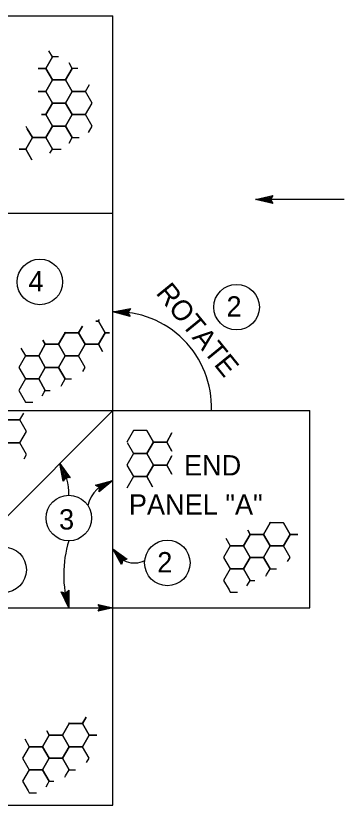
# Model space of a CAD drawing. Extents: x -894 to 866, y -472 to 714.
# Drawn here: x -68.8 to 44.5, y -171.2 to 100.8 of the extents above; entities that cross this region are included whole.
import ezdxf

# ---------------------------------------------------------------- set-up
doc = ezdxf.new("R2010")
doc.units = 0
for name, color, linetype in [('56 Stage 3 Anno', 7, 'Continuous'), ('57 Undefined', 7, 'Continuous'), ('60 Nongeo Data', 7, 'Continuous')]:
    doc.layers.add(name, color=color, linetype=linetype)

msp = doc.modelspace()

# ---------------------------------------------------------------- linework, layer by layer
at = {"layer": '56 Stage 3 Anno'}
for p, q in [((13.84, 37.55), (19.84, 38.88)), ((15.23, 37.55), (19.61, 38.52)), ((16.6, 37.55), (19.43, 38.17)), ((19.84, 38.88), (19.04, 37.55)), ((19.84, 38.88), (19.84, 38.88)), ((44.52, 37.55), (13.84, 37.55)), ((19.84, 36.21), (13.84, 37.55)), ((13.84, 37.55), (13.84, 37.55)), ((19.62, 36.56), (15.22, 37.55)), ((19.39, 36.92), (16.6, 37.55)), ((17.98, 37.54), (19.19, 37.81)), ((19.21, 37.27), (17.98, 37.54)), ((19.04, 37.55), (19.84, 36.21)), ((19.84, 36.21), (19.84, 36.21)), ((-35.35, -1.15), (-29.3, -0.06)), ((-29.41, -2.72), (-35.35, -1.15)), ((-35.35, -1.15), (-35.35, -1.15)), ((-29.61, -2.36), (-33.97, -1.2)), ((-33.96, -1.2), (-29.55, -0.41)), ((-32.59, -1.26), (-29.74, -0.75)), ((-29.83, -1.99), (-32.59, -1.26)), ((-31.21, -1.32), (-29.99, -1.1)), ((-29.99, -1.64), (-31.21, -1.32)), ((-29.3, -0.06), (-30.16, -1.35)), ((-30.16, -1.35), (-29.41, -2.72)), ((-29.3, -0.06), (-29.3, -0.06)), ((-29.41, -2.72), (-29.41, -2.72)), ((-52.5, -59.45), (-53.64, -53.41)), ((-53.64, -53.41), (-53.64, -53.41)), ((-53.64, -53.41), (-50.05, -58.4)), ((-52.26, -59.11), (-53.1, -54.68)), ((-53.09, -54.69), (-50.47, -58.32)), ((-52.02, -58.75), (-52.55, -55.95)), ((-52.55, -55.95), (-50.86, -58.3)), ((-51.59, -58.19), (-52.5, -59.45)), ((-52.5, -59.45), (-52.5, -59.45)), ((-51.78, -58.45), (-52.01, -57.22)), ((-52.01, -57.22), (-51.29, -58.22)), ((-50.05, -58.4), (-51.59, -58.19)), ((-50.05, -58.4), (-50.05, -58.4)), ((-41.31, -60.83), (-35.36, -59.3)), ((-35.36, -59.3), (-40.1, -63.21)), ((-35.36, -59.3), (-35.36, -59.3)), ((-39.99, -61.66), (-41.31, -60.83)), ((-41.31, -60.83), (-41.31, -60.83)), ((-40.96, -61.05), (-36.59, -59.93)), ((-40.58, -61.27), (-37.82, -60.56)), ((-40.27, -61.5), (-39.05, -61.18)), ((-40.1, -63.21), (-39.99, -61.66)), ((-36.59, -59.94), (-40.05, -62.79)), ((-37.82, -60.56), (-40.05, -62.4)), ((-39.05, -61.18), (-40, -61.97)), ((-40.1, -63.21), (-40.1, -63.21)), ((-32.33, -88.18), (-35.36, -82.83)), ((-35.36, -82.83), (-35.36, -82.83)), ((-35.36, -82.83), (-30.35, -86.39)), ((-32.21, -87.78), (-34.43, -83.85)), ((-34.42, -83.86), (-30.77, -86.45)), ((-32.1, -87.36), (-33.51, -84.88)), ((-33.51, -84.88), (-31.15, -86.55)), ((-31.96, -87), (-32.58, -85.9)), ((-32.58, -85.9), (-31.57, -86.62)), ((-31.87, -86.68), (-32.33, -88.18)), ((-30.35, -86.39), (-31.87, -86.68)), ((-30.35, -86.39), (-30.35, -86.39)), ((-32.33, -88.18), (-32.33, -88.18)), ((-50.53, -103.15), (-53.14, -97.58)), ((-53.14, -97.58), (-53.14, -97.58)), ((-53.14, -97.58), (-51.66, -98.07)), ((-50.84, -101.79), (-52.74, -97.73)), ((-51.13, -100.45), (-52.36, -97.83)), ((-51.66, -98.07), (-50.53, -97)), ((-51.43, -97.84), (-51.43, -99.1)), ((-51.13, -97.59), (-51.13, -100.45)), ((-50.83, -97.29), (-50.83, -101.8)), ((-50.53, -97), (-50.53, -97)), ((-50.53, -97), (-50.53, -103.15)), ((-51.43, -99.1), (-51.96, -97.98)), ((-50.53, -103.15), (-50.53, -103.15))]:
    msp.add_line(p, q, dxfattribs=at)
for centre, radius, start, end in [((-34.16, -33.97), 32.84, 357.9319, 92.0681), ((-69.31, -63.79), 18.8, 358.3133, 33.4393), ((-32.77, -70.48), 11.46, 102.9861, 166.9809), ((-14.11, -91.61), 38.2, 162.402, 197.5895), ((-27.88, -79.52), 8.17, 203.8986, 295.587)]:
    msp.add_arc(centre, radius, start, end, dxfattribs=at)
at = {"layer": '57 Undefined'}
for centre in [(-60.52, 9.14), (7.36, 0.45), (-50.52, -72.2), (-16.53, -87.68), (-73.04, -90.02)]:
    msp.add_circle(centre, 7.86, dxfattribs=at)
at = {"layer": '60 Nongeo Data'}
for p, q in [((-171.35, 100.85), (-35.35, 100.85)), ((-35.35, 32.85), (-35.35, 100.85)), ((-171.35, 32.85), (-35.35, 32.85)), ((-35.35, -35.15), (-35.35, 32.85)), ((-171.35, -35.15), (-35.35, -35.15)), ((-103.35, -103.15), (-35.35, -35.15)), ((-35.35, -103.15), (-35.35, -35.15)), ((-35.35, -35.15), (32.65, -35.15)), ((32.65, -103.15), (32.65, -35.15)), ((-103.35, -103.15), (-35.35, -103.15)), ((-39.77, -103.15), (-40.45, -102.01)), ((-40.45, -102.01), (-40.45, -102.01)), ((-40.45, -102.01), (-35.35, -103.15)), ((-35.35, -103.15), (-40.45, -104.28)), ((-40.45, -104.28), (-39.77, -103.15)), ((-40.27, -102.31), (-36.52, -103.15)), ((-36.53, -103.15), (-40.25, -103.98)), ((-37.7, -103.15), (-40.1, -103.68)), ((-40.07, -102.62), (-37.7, -103.15)), ((-39.92, -102.91), (-38.87, -103.15)), ((-38.87, -103.15), (-39.9, -103.38)), ((-35.35, -171.15), (-35.35, -103.15)), ((-35.35, -103.15), (32.65, -103.15)), ((-35.35, -103.15), (-35.35, -103.15)), ((-40.45, -104.28), (-40.45, -104.28)), ((-171.35, -171.15), (-35.35, -171.15))]:
    msp.add_line(p, q, dxfattribs=at)
for points in [[(-61.13, 82.72), (-58.52, 82.72), (-56.22, 86.69), (-57.42, 88.76)], [(-54.12, 86.69), (-56.22, 86.69), (-58.52, 82.72)], [(-58.52, 82.72), (-56.22, 78.74), (-51.63, 78.74), (-49.34, 82.72), (-50.46, 84.66)], [(-61.13, 74.77), (-58.52, 74.77), (-56.22, 78.74), (-58.52, 82.72), (-61.13, 82.72)], [(-47.41, 82.72), (-49.34, 82.72), (-51.63, 78.74)], [(-58.52, 74.77), (-56.22, 70.79), (-51.63, 70.79), (-49.34, 74.77), (-51.63, 78.74), (-56.22, 78.74), (-58.52, 74.77)], [(-51.63, 78.74), (-49.34, 74.77), (-44.75, 74.77), (-43.36, 77.18)], [(-59.93, 66.82), (-58.52, 66.82), (-56.22, 70.79), (-58.52, 74.77), (-61.13, 74.77)], [(-51.63, 70.79), (-49.34, 66.82), (-44.75, 66.82), (-42.45, 70.79), (-44.75, 74.77), (-49.34, 74.77), (-51.63, 70.79)], [(-58.52, 66.82), (-56.22, 62.84), (-51.63, 62.84), (-49.34, 66.82), (-51.63, 70.79), (-56.22, 70.79), (-58.52, 66.82)], [(-64.87, 61.92), (-63.11, 58.87), (-58.52, 58.87), (-56.22, 62.84), (-58.52, 66.82), (-59.93, 66.82)], [(-43.73, 60.63), (-42.45, 62.84), (-44.75, 66.82), (-49.34, 66.82), (-51.63, 62.84)], [(-65.4, 62.84), (-64.87, 61.92)], [(-50.47, 56.91), (-49.34, 58.87), (-51.63, 62.84), (-56.22, 62.84), (-58.52, 58.87)], [(-51.63, 62.84), (-49.34, 58.87), (-46.94, 58.87)], [(-67.71, 54.89), (-65.4, 54.89), (-63.11, 58.87), (-64.87, 61.92)], [(-57.05, 53.47), (-56.22, 54.89), (-58.52, 58.87), (-63.11, 58.87), (-65.4, 54.89)], [(-58.52, 58.87), (-56.22, 54.89), (-53.16, 54.89)], [(-63.28, 51.22), (-65.4, 54.89), (-67.71, 54.89)], [(-65.4, 54.89), (-63.28, 51.22)], [(-47.17, -8.38), (-44.88, -12.35), (-40.29, -12.35), (-37.99, -8.38), (-40.29, -4.4), (-41.16, -4.4)], [(-41.2, -4.4), (-40.29, -4.4), (-39.97, -3.85)], [(-40.29, -4.4), (-37.99, -8.38), (-36.53, -8.38)], [(-59.49, -10.89), (-58.65, -12.35), (-54.06, -12.35), (-51.76, -8.38), (-51.9, -8.13)], [(-51.9, -8.13), (-51.76, -8.38), (-47.17, -8.38), (-45.86, -6.1)], [(-45.86, -6.1), (-47.17, -8.38)], [(-54.06, -12.35), (-51.76, -16.33), (-47.17, -16.33), (-44.88, -12.35), (-47.17, -8.38), (-51.76, -8.38), (-54.06, -12.35)], [(-36.53, -8.38), (-37.99, -8.38), (-40.29, -12.35)], [(-67.07, -13.66), (-65.53, -16.33), (-60.94, -16.33), (-58.65, -12.35), (-59.49, -10.89)], [(-60.94, -16.33), (-58.65, -20.3), (-54.06, -20.3), (-51.76, -16.33), (-54.06, -12.35), (-58.65, -12.35), (-60.94, -16.33)], [(-38.88, -14.78), (-40.29, -12.35), (-44.88, -12.35), (-47.17, -16.33)], [(-40.29, -12.35), (-38.88, -14.78)], [(-67.83, -20.3), (-65.53, -24.28), (-60.94, -24.28), (-58.65, -20.3), (-60.94, -16.33), (-65.53, -16.33), (-67.83, -20.3)], [(-45.71, -21.74), (-44.88, -20.3), (-47.17, -16.33), (-51.76, -16.33), (-54.06, -20.3)], [(-52.96, -26.35), (-51.76, -24.28), (-54.06, -20.3), (-58.65, -20.3), (-60.94, -24.28)], [(-54.06, -20.3), (-51.76, -24.28), (-49.56, -24.28)], [(-59.01, -28.88), (-58.65, -28.25), (-60.94, -24.28), (-65.53, -24.28), (-67.83, -28.25)], [(-60.94, -24.28), (-58.65, -28.25), (-57.76, -28.25)], [(-53.22, -26.79), (-52.96, -26.35)], [(-67.83, -28.25), (-65.94, -31.51)], [(-59.73, -30.13), (-59.01, -28.88)], [(-57.76, -28.25), (-56.98, -28.25)], [(-65.94, -31.51), (-65.53, -32.23), (-62.98, -32.23)], [(-72.15, -38.14), (-72.01, -38.38), (-67.42, -38.38), (-66.11, -36.11)], [(-74.31, -42.36), (-72.01, -46.33), (-67.42, -46.33), (-65.13, -42.36), (-67.42, -38.38), (-72.01, -38.38), (-74.31, -42.36)], [(-30.42, -46.21), (-28.24, -49.99), (-23.65, -49.99), (-21.35, -46.02), (-23.65, -42.04), (-28.24, -42.04), (-30.53, -46.02)], [(-23.65, -42.04), (-21.35, -46.02), (-16.76, -46.02), (-14.94, -42.87)], [(-14.94, -42.87), (-16.76, -46.02)], [(-14.94, -49.17), (-16.76, -46.02), (-21.35, -46.02), (-23.65, -49.99)], [(-16.76, -46.02), (-14.94, -49.17)], [(-65.96, -51.75), (-65.13, -50.31), (-67.42, -46.33), (-72.01, -46.33), (-74.31, -50.31)], [(-30.53, -53.97), (-28.24, -57.94), (-23.65, -57.94), (-21.35, -53.97), (-23.65, -49.99), (-28.24, -49.99), (-30.53, -53.97)], [(-23.65, -49.99), (-21.35, -53.97), (-16.76, -53.97), (-14.94, -50.82)], [(-14.94, -50.82), (-16.76, -53.97)], [(-14.94, -57.12), (-16.76, -53.97), (-21.35, -53.97), (-23.65, -57.94)], [(-16.76, -53.97), (-14.94, -57.12)], [(-21.64, -61.42), (-23.65, -57.94), (-28.24, -57.94), (-30.53, -61.92)], [(-23.65, -57.94), (-21.65, -61.4)], [(11.2, -76.36), (12.04, -77.82), (16.63, -77.82), (18.93, -73.84), (18.79, -73.6)], [(16.63, -77.82), (18.93, -81.79), (23.52, -81.79), (25.81, -77.82), (23.52, -73.84), (18.93, -73.84), (16.63, -77.82)], [(23.52, -73.84), (25.81, -77.82), (28.54, -77.82)], [(3.62, -79.13), (5.16, -81.79), (9.75, -81.79), (12.04, -77.82), (11.2, -76.36)], [(9.75, -81.79), (12.04, -85.77), (16.63, -85.77), (18.93, -81.79), (16.63, -77.82), (12.04, -77.82), (9.75, -81.79)], [(28.54, -77.82), (25.81, -77.82), (23.52, -81.79)], [(2.86, -85.77), (5.16, -89.74), (9.75, -89.74), (12.04, -85.77), (9.75, -81.79), (5.16, -81.79), (2.86, -85.77)], [(24.98, -87.21), (25.81, -85.77), (23.52, -81.79), (18.93, -81.79), (16.63, -85.77)], [(17.73, -91.81), (18.93, -89.74), (16.63, -85.77), (12.04, -85.77), (9.75, -89.74)], [(16.63, -85.77), (18.93, -89.74), (21.13, -89.74)], [(11.68, -94.35), (12.04, -93.72), (9.75, -89.74), (5.16, -89.74), (2.86, -93.72)], [(9.75, -89.74), (12.04, -93.72), (12.92, -93.72)], [(17.47, -92.26), (17.73, -91.81)], [(2.86, -93.72), (4.75, -96.98)], [(10.96, -95.6), (11.68, -94.35)], [(12.92, -93.72), (13.71, -93.72)], [(4.75, -96.98), (5.16, -97.69), (7.71, -97.69)], [(-50.57, -142.79), (-50.43, -143.03), (-45.84, -143.03), (-44.53, -140.76)], [(-44.53, -140.76), (-45.84, -143.03)], [(-58.16, -145.54), (-57.32, -147), (-52.73, -147), (-50.43, -143.03), (-50.57, -142.79)], [(-52.73, -147), (-50.43, -150.98), (-45.84, -150.98), (-43.55, -147), (-45.84, -143.03), (-50.43, -143.03), (-52.73, -147)], [(-45.84, -143.03), (-43.55, -147), (-40.82, -147)], [(-65.74, -148.32), (-64.2, -150.98), (-59.61, -150.98), (-57.32, -147), (-58.16, -145.54)], [(-59.61, -150.98), (-57.32, -154.95), (-52.73, -154.95), (-50.43, -150.98), (-52.73, -147), (-57.32, -147), (-59.61, -150.98)], [(-40.82, -147), (-43.55, -147), (-45.84, -150.98)], [(-66.5, -154.95), (-64.2, -158.93), (-59.61, -158.93), (-57.32, -154.95), (-59.61, -150.98), (-64.2, -150.98), (-66.5, -154.95)], [(-44.38, -156.4), (-43.55, -154.95), (-45.84, -150.98), (-50.43, -150.98), (-52.73, -154.95)], [(-51.63, -161), (-50.43, -158.93), (-52.73, -154.95), (-57.32, -154.95), (-59.61, -158.93)], [(-52.73, -154.95), (-50.43, -158.93), (-48.23, -158.93)], [(-57.68, -163.54), (-57.32, -162.9), (-59.61, -158.93), (-64.2, -158.93), (-66.5, -162.9)], [(-59.61, -158.93), (-57.32, -162.9), (-56.44, -162.9)], [(-66.5, -162.9), (-64.61, -166.17)], [(-56.44, -162.9), (-55.65, -162.9)], [(-51.89, -161.45), (-51.63, -161)], [(-58.4, -164.78), (-57.68, -163.54)], [(-64.61, -166.17), (-64.2, -166.88), (-61.65, -166.88)]]:
    msp.add_lwpolyline(points, dxfattribs=at)

# ---------------------------------------------------------------- texts
at = {"layer": '57 Undefined'}
for s, p in [('4', (-64.44, 5.87)), ('2', (3.88, -2.8)), ('END', (-10.8, -57.53)), ('PANEL "A"', (-29.81, -71.03)), ('3', (-53.91, -76.16)), ('2', (-20.01, -90.93))]:
    msp.add_text(s, height=7, dxfattribs=at).set_placement(p)
msp.add_text('ROTATE', height=7, rotation=309.1896, dxfattribs=at).set_placement((-20.73, 5.23))

doc.saveas('drawing.dxf')
